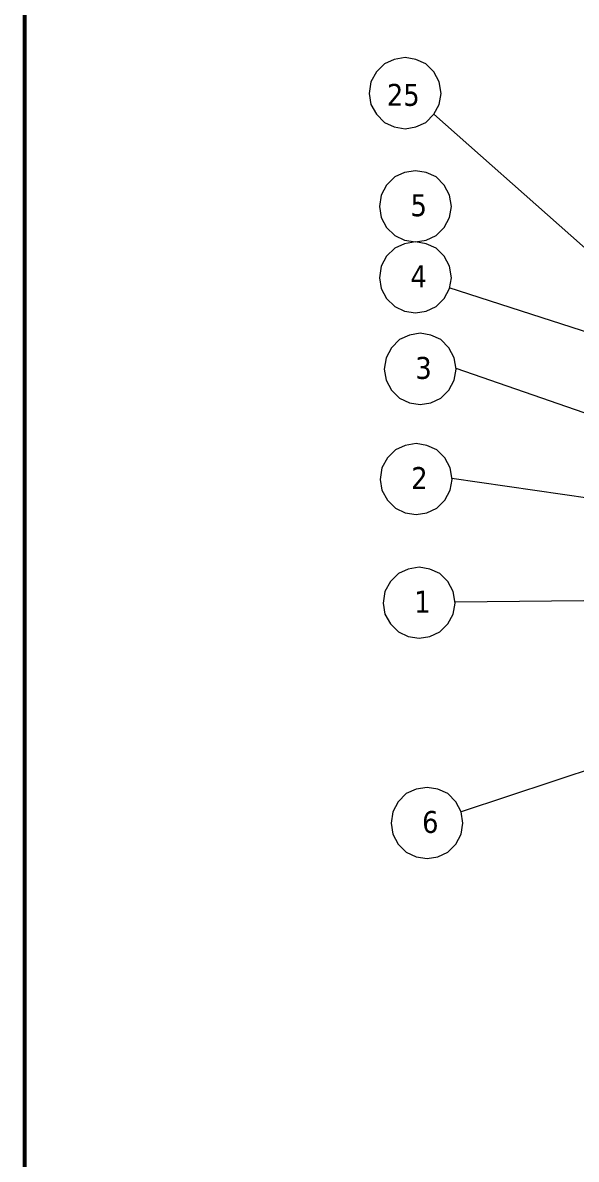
# Model space of a CAD drawing. Header units: millimetres. Extents: x 13152 to 84873, y -6229 to 22177.
# Drawn here: x 28648 to 29598, y 10297 to 12247 of the extents above; entities that cross this region are included whole.
import ezdxf

# ---------------------------------------------------------------- set-up
doc = ezdxf.new("R2010")
doc.units = ezdxf.units.MM
doc.header["$LTSCALE"] = 4
doc.layers.add('1', color=12, linetype='Continuous')
doc.layers.add('铁心', color=3, linetype='Continuous', lineweight=0)
doc.styles.add('Tahoma$001', font='tahoma.ttf', dxfattribs={"height": 2.159784})

msp = doc.modelspace()

# ---------------------------------------------------------------- linework, layer by layer
at = {"layer": '1', "color": 0, "lineweight": 40, "const_width": 6.91}
msp.add_lwpolyline([(28650.99, 7583.67), (36228.84, 7583.67), (36228.84, 13030.25), (28650.99, 13030.25), (28650.99, 7583.67)], dxfattribs=at)
at = {"layer": '铁心', "lineweight": 13}
for points in [[(29366.23, 12125.48), (29362.92, 12145.36), (29353.89, 12162.53), (29340.03, 12176.38), (29322.86, 12183.91), (29304.49, 12187.22), (29285.82, 12183.91), (29268.95, 12176.38), (29255.1, 12162.53), (29245.76, 12145.36), (29242.75, 12125.48), (29245.76, 12106.81), (29255.1, 12089.94), (29268.95, 12076.09), (29285.82, 12068.26), (29304.49, 12065.24), (29322.86, 12068.26), (29340.03, 12076.09), (29353.89, 12089.94), (29362.92, 12106.81)], [(29383.8, 11931.46), (29380.49, 11951.34), (29371.45, 11968.5), (29357.6, 11982.36), (29340.43, 11989.89), (29322.06, 11993.2), (29303.38, 11989.89), (29286.52, 11982.36), (29272.66, 11968.5), (29263.32, 11951.34), (29260.31, 11931.46), (29263.32, 11912.78), (29272.66, 11895.92), (29286.52, 11882.06), (29303.38, 11874.23), (29322.06, 11871.22), (29340.43, 11874.23), (29357.6, 11882.06), (29371.45, 11895.92), (29380.49, 11912.78)], [(29383.8, 11809.48), (29380.49, 11829.36), (29371.45, 11846.52), (29357.6, 11860.38), (29340.43, 11867.91), (29322.06, 11871.22), (29303.38, 11867.91), (29286.52, 11860.38), (29272.66, 11846.52), (29263.32, 11829.36), (29260.31, 11809.48), (29263.32, 11790.8), (29272.66, 11773.94), (29286.52, 11760.08), (29303.38, 11752.25), (29322.06, 11749.24), (29340.43, 11752.25), (29357.6, 11760.08), (29371.45, 11773.94), (29380.49, 11790.8)], [(29392.08, 11652.38), (29388.76, 11672.26), (29379.73, 11689.43), (29365.87, 11703.29), (29348.7, 11710.82), (29330.33, 11714.13), (29311.66, 11710.82), (29294.79, 11703.29), (29280.94, 11689.43), (29271.6, 11672.26), (29268.59, 11652.38), (29271.6, 11633.71), (29280.94, 11616.84), (29294.79, 11602.99), (29311.66, 11595.16), (29330.33, 11592.15), (29348.7, 11595.16), (29365.87, 11602.99), (29379.73, 11616.84), (29388.76, 11633.71)], [(29385.05, 11463.48), (29381.73, 11483.36), (29372.7, 11500.53), (29358.84, 11514.38), (29341.68, 11521.91), (29323.3, 11525.22), (29304.63, 11521.91), (29287.76, 11514.38), (29273.91, 11500.53), (29264.57, 11483.36), (29261.56, 11463.48), (29264.57, 11444.81), (29273.91, 11427.94), (29287.76, 11414.09), (29304.63, 11406.26), (29323.3, 11403.24), (29341.68, 11406.26), (29358.84, 11414.09), (29372.7, 11427.94), (29381.73, 11444.81)], [(29390.12, 11251.25), (29386.81, 11271.13), (29377.77, 11288.3), (29363.92, 11302.15), (29346.75, 11309.68), (29328.38, 11313), (29309.71, 11309.68), (29292.84, 11302.15), (29278.99, 11288.3), (29269.65, 11271.13), (29266.64, 11251.25), (29269.65, 11232.58), (29278.99, 11215.71), (29292.84, 11201.86), (29309.71, 11194.03), (29328.38, 11191.01), (29346.75, 11194.03), (29363.92, 11201.86), (29377.77, 11215.71), (29386.81, 11232.58)], [(29403.74, 10873.45), (29400.42, 10893.33), (29391.39, 10910.49), (29377.53, 10924.35), (29360.37, 10931.88), (29341.99, 10935.19), (29323.32, 10931.88), (29306.45, 10924.35), (29292.6, 10910.49), (29283.26, 10893.33), (29280.25, 10873.45), (29283.26, 10854.77), (29292.6, 10837.91), (29306.45, 10824.05), (29323.32, 10816.22), (29341.99, 10813.21), (29360.37, 10816.22), (29377.53, 10824.05), (29391.39, 10837.91), (29400.42, 10854.77)]]:
    msp.add_lwpolyline(points, close=True, dxfattribs=at)
for points in [[(29824.17, 11673.86), (29353.89, 12089.94), (29353.89, 12089.94)], [(30065.43, 11571.17), (29380.26, 11792.17), (29380.26, 11792.17)], [(29919.58, 11471.56), (29391.85, 11653.75), (29391.85, 11653.75)], [(30097.25, 11361.88), (29384.82, 11464.85), (29384.82, 11464.85)], [(29999.7, 11258.99), (29389.9, 11252.62), (29389.9, 11252.62)], [(30116.62, 11129.83), (29400.42, 10893.33), (29400.42, 10893.33)]]:
    msp.add_lwpolyline(points, dxfattribs=at)

# ---------------------------------------------------------------- texts
at = {"layer": '铁心', "lineweight": 13, "style": 'Tahoma$001'}
for s, height, p in [('25', 37.589, (29272.97, 12104.45)), ('5', 37.59, (29313.57, 11915.04)), ('4', 37.59, (29313.57, 11793.06)), ('3', 37.59, (29321.85, 11635.96)), ('2', 37.59, (29314.82, 11447.06)), ('1', 37.59, (29319.9, 11234.83)), ('6', 37.59, (29333.51, 10857.03))]:
    msp.add_text(s, height=height, dxfattribs=at).set_placement(p)

doc.saveas('drawing.dxf')
